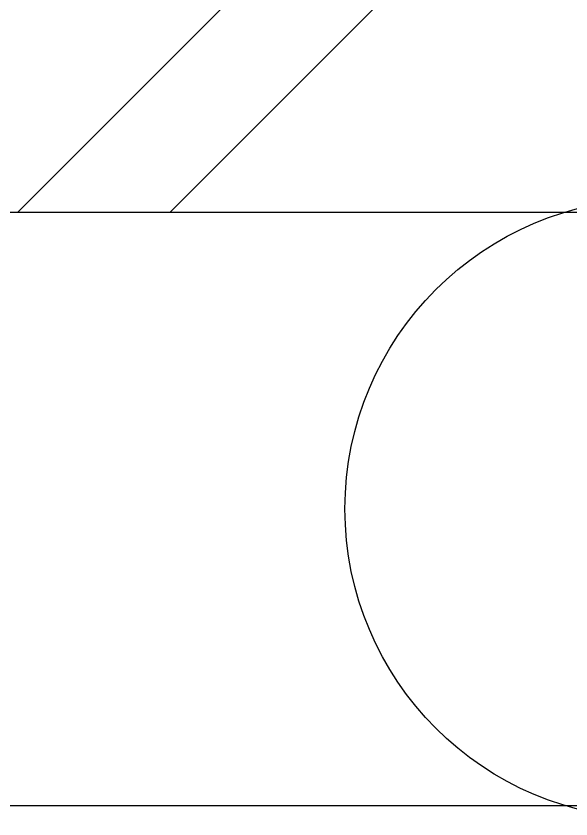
# Model space of a CAD drawing. Extents: x -437689 to -407696, y -55787 to -37037.
# Drawn here: x -433758.1 to -433693.7, y -41454.6 to -41361.4 of the extents above; entities that cross this region are included whole.
import ezdxf

# ---------------------------------------------------------------- set-up
doc = ezdxf.new("R2010")
doc.units = 0
doc.header["$LTSCALE"] = 150
doc.header["$MEASUREMENT"] = 0
doc.linetypes.add('DASHED', pattern=[0.75, 0.5, -0.25])
doc.layers.get('0').update_dxf_attribs({"linetype": 'CONTINUOUS'})
for name, color, linetype in [('DR', 6, 'CONTINUOUS'), ('HAT', 9, 'CONTINUOUS'), ('WALL', 7, 'CONTINUOUS')]:
    doc.layers.add(name, color=color, linetype=linetype)

msp = doc.modelspace()

# ---------------------------------------------------------------- linework, layer by layer
msp.add_line((-433352.019, -41384.19), (-434032.019, -41384.19))
at = {"layer": 'DR', "linetype": 'CONTINUOUS', "ltscale": 900}
msp.add_circle((-433683.933, -41418.604, 0), 36, dxfattribs=at)
at = {"layer": 'HAT'}
msp.add_line((-433757.974, -41384.19), (-433642.974, -41269.19), dxfattribs=at)
at = {"layer": 'HAT', "linetype": 'DASHED'}
msp.add_line((-433740.296, -41384.19), (-433625.296, -41269.19), dxfattribs=at)
at = {"layer": 'WALL', "color": 9}
msp.add_line((-433274.54, -41453.084), (-435242.04, -41453.084), dxfattribs=at)

doc.saveas('drawing.dxf')
